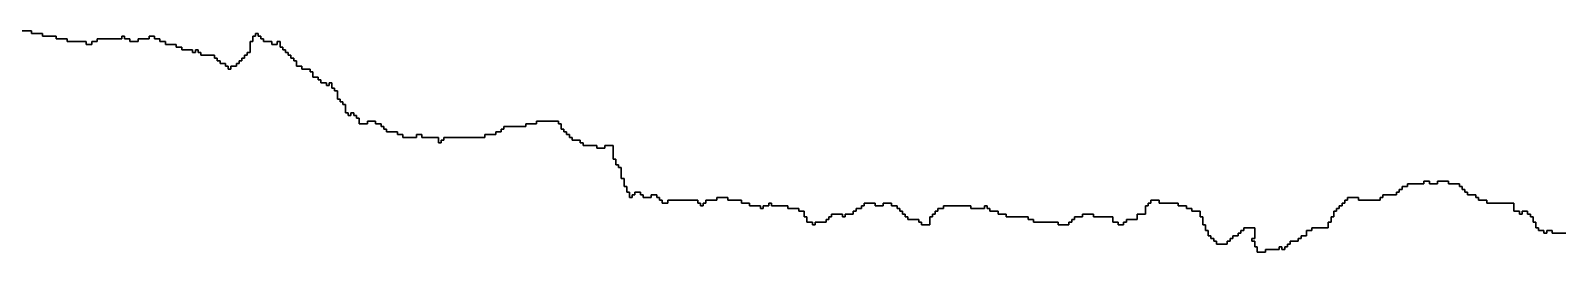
# Model space of a CAD drawing. Header units: inches. Extents: x -98695 to 376223, y 1122520 to 1501782.
# Drawn here: x 14873 to 32202, y 1294121 to 1296619 of the extents above; entities that cross this region are included whole.
import ezdxf

# ---------------------------------------------------------------- set-up
doc = ezdxf.new("R2010")
doc.units = ezdxf.units.IN
doc.header["$MEASUREMENT"] = 0
doc.layers.add('subs1', color=7, linetype='Continuous', true_color=0xc8dcf7)

msp = doc.modelspace()

# ---------------------------------------------------------------- linework, layer by layer
at = {"layer": 'subs1'}
for points in [[(32219, 1294337, 0), (32065, 1294337, 0), (32065, 1294367, 0), (32003, 1294367, 0), (32003, 1294337, 0), (31972, 1294337, 0), (31972, 1294367, 0), (31911, 1294367, 0), (31911, 1294398, 0), (31880, 1294398, 0), (31880, 1294460, 0), (31849, 1294460, 0), (31849, 1294522, 0), (31818, 1294522, 0), (31818, 1294552, 0), (31787, 1294552, 0), (31787, 1294583, 0), (31726, 1294583, 0), (31726, 1294552, 0), (31695, 1294552, 0), (31695, 1294583, 0), (31633, 1294583, 0), (31633, 1294676, 0), (31325, 1294676, 0), (31325, 1294707, 0), (31232, 1294707, 0), (31232, 1294738, 0), (31201, 1294738, 0), (31201, 1294768, 0), (31109, 1294768, 0), (31109, 1294799, 0), (31078, 1294799, 0), (31078, 1294830, 0), (31047, 1294830, 0), (31047, 1294861, 0), (31016, 1294861, 0), (31016, 1294892, 0), (30893, 1294892, 0), (30893, 1294923, 0), (30769, 1294923, 0), (30769, 1294892, 0), (30677, 1294892, 0), (30677, 1294923, 0), (30615, 1294923, 0), (30615, 1294892, 0), (30430, 1294892, 0), (30430, 1294861, 0), (30368, 1294861, 0), (30368, 1294830, 0), (30337, 1294830, 0), (30337, 1294799, 0), (30307, 1294799, 0), (30307, 1294768, 0), (30152, 1294768, 0), (30152, 1294738, 0), (30122, 1294738, 0), (30122, 1294707, 0), (29875, 1294707, 0), (29875, 1294738, 0), (29751, 1294738, 0), (29751, 1294707, 0), (29721, 1294707, 0), (29721, 1294676, 0), (29690, 1294676, 0), (29690, 1294645, 0), (29659, 1294645, 0), (29659, 1294614, 0), (29628, 1294614, 0), (29628, 1294583, 0), (29597, 1294583, 0), (29597, 1294522, 0), (29566, 1294522, 0), (29566, 1294460, 0), (29535, 1294460, 0), (29535, 1294398, 0), (29350, 1294398, 0), (29350, 1294367, 0), (29289, 1294367, 0), (29289, 1294306, 0), (29227, 1294306, 0), (29227, 1294275, 0), (29196, 1294275, 0), (29196, 1294244, 0), (29104, 1294244, 0), (29104, 1294213, 0), (29073, 1294213, 0), (29073, 1294182, 0), (29042, 1294182, 0), (29042, 1294151, 0), (29011, 1294151, 0), (29011, 1294182, 0), (28980, 1294182, 0), (28980, 1294151, 0), (28826, 1294151, 0), (28826, 1294121, 0), (28733, 1294121, 0), (28733, 1294182, 0), (28703, 1294182, 0), (28703, 1294244, 0), (28672, 1294244, 0), (28672, 1294275, 0), (28703, 1294275, 0), (28703, 1294398, 0), (28579, 1294398, 0), (28579, 1294367, 0), (28548, 1294367, 0), (28548, 1294337, 0), (28518, 1294337, 0), (28518, 1294306, 0), (28456, 1294306, 0), (28456, 1294275, 0), (28425, 1294275, 0), (28425, 1294244, 0), (28394, 1294244, 0), (28394, 1294213, 0), (28271, 1294213, 0), (28271, 1294244, 0), (28240, 1294244, 0), (28240, 1294275, 0), (28209, 1294275, 0), (28209, 1294306, 0), (28178, 1294306, 0), (28178, 1294367, 0), (28147, 1294367, 0), (28147, 1294429, 0), (28117, 1294429, 0), (28117, 1294522, 0), (28086, 1294522, 0), (28086, 1294583, 0), (27993, 1294583, 0), (27993, 1294614, 0), (27931, 1294614, 0), (27931, 1294645, 0), (27839, 1294645, 0), (27839, 1294676, 0), (27623, 1294676, 0), (27623, 1294707, 0), (27530, 1294707, 0), (27530, 1294676, 0), (27500, 1294676, 0), (27500, 1294645, 0), (27469, 1294645, 0), (27469, 1294552, 0), (27376, 1294552, 0), (27376, 1294491, 0), (27253, 1294491, 0), (27253, 1294460, 0), (27222, 1294460, 0), (27222, 1294429, 0), (27160, 1294429, 0), (27160, 1294460, 0), (27099, 1294460, 0), (27099, 1294522, 0), (26883, 1294522, 0), (26883, 1294552, 0), (26759, 1294552, 0), (26759, 1294522, 0), (26667, 1294522, 0), (26667, 1294491, 0), (26636, 1294491, 0), (26636, 1294460, 0), (26605, 1294460, 0), (26605, 1294429, 0), (26482, 1294429, 0), (26482, 1294460, 0), (26204, 1294460, 0), (26204, 1294491, 0), (26142, 1294491, 0), (26142, 1294522, 0), (25896, 1294522, 0), (25896, 1294552, 0), (25803, 1294552, 0), (25803, 1294583, 0), (25710, 1294583, 0), (25710, 1294614, 0), (25680, 1294614, 0), (25680, 1294645, 0), (25649, 1294645, 0), (25649, 1294614, 0), (25495, 1294614, 0), (25495, 1294645, 0), (25186, 1294645, 0), (25186, 1294614, 0), (25124, 1294614, 0), (25124, 1294583, 0), (25094, 1294583, 0), (25094, 1294552, 0), (25063, 1294552, 0), (25063, 1294522, 0), (25032, 1294522, 0), (25032, 1294429, 0), (24939, 1294429, 0), (24939, 1294460, 0), (24908, 1294460, 0), (24908, 1294491, 0), (24785, 1294491, 0), (24785, 1294522, 0), (24754, 1294522, 0), (24754, 1294552, 0), (24723, 1294552, 0), (24723, 1294583, 0), (24693, 1294583, 0), (24693, 1294614, 0), (24662, 1294614, 0), (24662, 1294645, 0), (24600, 1294645, 0), (24600, 1294676, 0), (24507, 1294676, 0), (24507, 1294645, 0), (24415, 1294645, 0), (24415, 1294676, 0), (24292, 1294676, 0), (24292, 1294645, 0), (24261, 1294645, 0), (24261, 1294614, 0), (24199, 1294614, 0), (24199, 1294583, 0), (24168, 1294583, 0), (24168, 1294552, 0), (24076, 1294552, 0), (24076, 1294522, 0), (24045, 1294522, 0), (24045, 1294552, 0), (23921, 1294552, 0), (23921, 1294522, 0), (23891, 1294522, 0), (23891, 1294491, 0), (23860, 1294491, 0), (23860, 1294460, 0), (23736, 1294460, 0), (23736, 1294429, 0), (23705, 1294429, 0), (23705, 1294460, 0), (23644, 1294460, 0), (23644, 1294522, 0), (23613, 1294522, 0), (23613, 1294583, 0), (23551, 1294583, 0), (23551, 1294614, 0), (23428, 1294614, 0), (23428, 1294645, 0), (23243, 1294645, 0), (23243, 1294676, 0), (23212, 1294676, 0), (23212, 1294645, 0), (23150, 1294645, 0), (23150, 1294614, 0), (23119, 1294614, 0), (23119, 1294645, 0), (22996, 1294645, 0), (22996, 1294676, 0), (22903, 1294676, 0), (22903, 1294707, 0), (22749, 1294707, 0), (22749, 1294738, 0), (22626, 1294738, 0), (22626, 1294707, 0), (22502, 1294707, 0), (22502, 1294676, 0), (22472, 1294676, 0), (22472, 1294645, 0), (22441, 1294645, 0), (22441, 1294676, 0), (22410, 1294676, 0), (22410, 1294707, 0), (22071, 1294707, 0), (22071, 1294676, 0), (22009, 1294676, 0), (22009, 1294707, 0), (21978, 1294707, 0), (21978, 1294738, 0), (21947, 1294738, 0), (21947, 1294768, 0), (21885, 1294768, 0), (21885, 1294738, 0), (21793, 1294738, 0), (21793, 1294768, 0), (21762, 1294768, 0), (21762, 1294799, 0), (21700, 1294799, 0), (21700, 1294768, 0), (21670, 1294768, 0), (21670, 1294738, 0), (21639, 1294738, 0), (21639, 1294799, 0), (21608, 1294799, 0), (21608, 1294861, 0), (21577, 1294861, 0), (21577, 1294953, 0), (21546, 1294953, 0), (21546, 1295077, 0), (21515, 1295077, 0), (21515, 1295108, 0), (21484, 1295108, 0), (21484, 1295169, 0), (21454, 1295169, 0), (21454, 1295324, 0), (21361, 1295324, 0), (21361, 1295293, 0), (21269, 1295293, 0), (21269, 1295324, 0), (21114, 1295324, 0), (21114, 1295354, 0), (21083, 1295354, 0), (21083, 1295385, 0), (20991, 1295385, 0), (20991, 1295416, 0), (20960, 1295416, 0), (20960, 1295447, 0), (20929, 1295447, 0), (20929, 1295478, 0), (20898, 1295478, 0), (20898, 1295509, 0), (20868, 1295509, 0), (20868, 1295570, 0), (20837, 1295570, 0), (20837, 1295601, 0), (20590, 1295601, 0), (20590, 1295570, 0), (20467, 1295570, 0), (20467, 1295540, 0), (20220, 1295540, 0), (20220, 1295509, 0), (20189, 1295509, 0), (20189, 1295478, 0), (20127, 1295478, 0), (20127, 1295447, 0), (20004, 1295447, 0), (20004, 1295416, 0), (19541, 1295416, 0), (19541, 1295385, 0), (19510, 1295385, 0), (19510, 1295354, 0), (19479, 1295354, 0), (19479, 1295416, 0), (19294, 1295416, 0), (19294, 1295447, 0), (19233, 1295447, 0), (19233, 1295416, 0), (19078, 1295416, 0), (19078, 1295447, 0), (19017, 1295447, 0), (19017, 1295478, 0), (18893, 1295478, 0), (18893, 1295509, 0), (18862, 1295509, 0), (18862, 1295540, 0), (18832, 1295540, 0), (18832, 1295570, 0), (18770, 1295570, 0), (18770, 1295601, 0), (18677, 1295601, 0), (18677, 1295570, 0), (18585, 1295570, 0), (18585, 1295632, 0), (18554, 1295632, 0), (18554, 1295663, 0), (18523, 1295663, 0), (18523, 1295694, 0), (18492, 1295694, 0), (18492, 1295663, 0), (18461, 1295663, 0), (18461, 1295694, 0), (18431, 1295694, 0), (18431, 1295786, 0), (18400, 1295786, 0), (18400, 1295817, 0), (18369, 1295817, 0), (18369, 1295848, 0), (18338, 1295848, 0), (18338, 1295941, 0), (18307, 1295941, 0), (18307, 1295971, 0), (18276, 1295971, 0), (18276, 1296033, 0), (18246, 1296033, 0), (18246, 1296002, 0), (18215, 1296002, 0), (18215, 1296033, 0), (18153, 1296033, 0), (18153, 1296064, 0), (18122, 1296064, 0), (18122, 1296095, 0), (18060, 1296095, 0), (18060, 1296157, 0), (18030, 1296157, 0), (18030, 1296187, 0), (17937, 1296187, 0), (17937, 1296218, 0), (17875, 1296218, 0), (17875, 1296280, 0), (17845, 1296280, 0), (17845, 1296311, 0), (17814, 1296311, 0), (17814, 1296342, 0), (17783, 1296342, 0), (17783, 1296372, 0), (17752, 1296372, 0), (17752, 1296403, 0), (17721, 1296403, 0), (17721, 1296434, 0), (17690, 1296434, 0), (17690, 1296496, 0), (17659, 1296496, 0), (17659, 1296465, 0), (17598, 1296465, 0), (17598, 1296496, 0), (17505, 1296496, 0), (17505, 1296527, 0), (17474, 1296527, 0), (17474, 1296558, 0), (17444, 1296558, 0), (17444, 1296588, 0), (17413, 1296588, 0), (17413, 1296558, 0), (17382, 1296558, 0), (17382, 1296496, 0), (17351, 1296496, 0), (17351, 1296372, 0), (17320, 1296372, 0), (17320, 1296342, 0), (17289, 1296342, 0), (17289, 1296311, 0), (17258, 1296311, 0), (17258, 1296280, 0), (17228, 1296280, 0), (17228, 1296249, 0), (17197, 1296249, 0), (17197, 1296218, 0), (17135, 1296218, 0), (17135, 1296187, 0), (17104, 1296187, 0), (17104, 1296218, 0), (17073, 1296218, 0), (17073, 1296249, 0), (17012, 1296249, 0), (17012, 1296280, 0), (16981, 1296280, 0), (16981, 1296311, 0), (16950, 1296311, 0), (16950, 1296342, 0), (16796, 1296342, 0), (16796, 1296372, 0), (16765, 1296372, 0), (16765, 1296403, 0), (16734, 1296403, 0), (16734, 1296372, 0), (16703, 1296372, 0), (16703, 1296403, 0), (16580, 1296403, 0), (16580, 1296434, 0), (16518, 1296434, 0), (16518, 1296465, 0), (16395, 1296465, 0), (16395, 1296496, 0), (16333, 1296496, 0), (16333, 1296527, 0), (16271, 1296527, 0), (16271, 1296558, 0), (16210, 1296558, 0), (16210, 1296527, 0), (16086, 1296527, 0), (16086, 1296496, 0), (15994, 1296496, 0), (15994, 1296527, 0), (15932, 1296527, 0), (15932, 1296558, 0), (15901, 1296558, 0), (15901, 1296527, 0), (15624, 1296527, 0), (15624, 1296496, 0), (15562, 1296496, 0), (15562, 1296465, 0), (15500, 1296465, 0), (15500, 1296496, 0), (15284, 1296496, 0), (15284, 1296527, 0), (15161, 1296527, 0), (15161, 1296558, 0), (15007, 1296558, 0), (15007, 1296588, 0), (14883, 1296588, 0), (14883, 1296619, 0), (14451, 1296619, 0)], [(14451, 1296619, 0), (14883, 1296619, 0), (14883, 1296588, 0), (15007, 1296588, 0), (15007, 1296558, 0), (15161, 1296558, 0), (15161, 1296527, 0), (15284, 1296527, 0), (15284, 1296496, 0), (15500, 1296496, 0), (15500, 1296465, 0), (15562, 1296465, 0), (15562, 1296496, 0), (15624, 1296496, 0), (15624, 1296527, 0), (15901, 1296527, 0), (15901, 1296558, 0), (15932, 1296558, 0), (15932, 1296527, 0), (15994, 1296527, 0), (15994, 1296496, 0), (16086, 1296496, 0), (16086, 1296527, 0), (16210, 1296527, 0), (16210, 1296558, 0), (16271, 1296558, 0), (16271, 1296527, 0), (16333, 1296527, 0), (16333, 1296496, 0), (16395, 1296496, 0), (16395, 1296465, 0), (16518, 1296465, 0), (16518, 1296434, 0), (16580, 1296434, 0), (16580, 1296403, 0), (16703, 1296403, 0), (16703, 1296372, 0), (16734, 1296372, 0), (16734, 1296403, 0), (16765, 1296403, 0), (16765, 1296372, 0), (16796, 1296372, 0), (16796, 1296342, 0), (16950, 1296342, 0), (16950, 1296311, 0), (16981, 1296311, 0), (16981, 1296280, 0), (17012, 1296280, 0), (17012, 1296249, 0), (17073, 1296249, 0), (17073, 1296218, 0), (17104, 1296218, 0), (17104, 1296187, 0), (17135, 1296187, 0), (17135, 1296218, 0), (17197, 1296218, 0), (17197, 1296249, 0), (17228, 1296249, 0), (17228, 1296280, 0), (17258, 1296280, 0), (17258, 1296311, 0), (17289, 1296311, 0), (17289, 1296342, 0), (17320, 1296342, 0), (17320, 1296372, 0), (17351, 1296372, 0), (17351, 1296496, 0), (17382, 1296496, 0), (17382, 1296558, 0), (17413, 1296558, 0), (17413, 1296588, 0), (17444, 1296588, 0), (17444, 1296558, 0), (17474, 1296558, 0), (17474, 1296527, 0), (17505, 1296527, 0), (17505, 1296496, 0), (17598, 1296496, 0), (17598, 1296465, 0), (17659, 1296465, 0), (17659, 1296496, 0), (17690, 1296496, 0), (17690, 1296434, 0), (17721, 1296434, 0), (17721, 1296403, 0), (17752, 1296403, 0), (17752, 1296372, 0), (17783, 1296372, 0), (17783, 1296342, 0), (17814, 1296342, 0), (17814, 1296311, 0), (17845, 1296311, 0), (17845, 1296280, 0), (17875, 1296280, 0), (17875, 1296218, 0), (17937, 1296218, 0), (17937, 1296187, 0), (18030, 1296187, 0), (18030, 1296157, 0), (18060, 1296157, 0), (18060, 1296095, 0), (18122, 1296095, 0), (18122, 1296064, 0), (18153, 1296064, 0), (18153, 1296033, 0), (18215, 1296033, 0), (18215, 1296002, 0), (18246, 1296002, 0), (18246, 1296033, 0), (18276, 1296033, 0), (18276, 1295971, 0), (18307, 1295971, 0), (18307, 1295941, 0), (18338, 1295941, 0), (18338, 1295848, 0), (18369, 1295848, 0), (18369, 1295817, 0), (18400, 1295817, 0), (18400, 1295786, 0), (18431, 1295786, 0), (18431, 1295694, 0), (18461, 1295694, 0), (18461, 1295663, 0), (18492, 1295663, 0), (18492, 1295694, 0), (18523, 1295694, 0), (18523, 1295663, 0), (18554, 1295663, 0), (18554, 1295632, 0), (18585, 1295632, 0), (18585, 1295570, 0), (18677, 1295570, 0), (18677, 1295601, 0), (18770, 1295601, 0), (18770, 1295570, 0), (18832, 1295570, 0), (18832, 1295540, 0), (18862, 1295540, 0), (18862, 1295509, 0), (18893, 1295509, 0), (18893, 1295478, 0), (19017, 1295478, 0), (19017, 1295447, 0), (19078, 1295447, 0), (19078, 1295416, 0), (19233, 1295416, 0), (19233, 1295447, 0), (19294, 1295447, 0), (19294, 1295416, 0), (19479, 1295416, 0), (19479, 1295354, 0), (19510, 1295354, 0), (19510, 1295385, 0), (19541, 1295385, 0), (19541, 1295416, 0), (20004, 1295416, 0), (20004, 1295447, 0), (20127, 1295447, 0), (20127, 1295478, 0), (20189, 1295478, 0), (20189, 1295509, 0), (20220, 1295509, 0), (20220, 1295540, 0), (20467, 1295540, 0), (20467, 1295570, 0), (20590, 1295570, 0), (20590, 1295601, 0), (20837, 1295601, 0), (20837, 1295570, 0), (20868, 1295570, 0), (20868, 1295509, 0), (20898, 1295509, 0), (20898, 1295478, 0), (20929, 1295478, 0), (20929, 1295447, 0), (20960, 1295447, 0), (20960, 1295416, 0), (20991, 1295416, 0), (20991, 1295385, 0), (21083, 1295385, 0), (21083, 1295354, 0), (21114, 1295354, 0), (21114, 1295324, 0), (21269, 1295324, 0), (21269, 1295293, 0), (21361, 1295293, 0), (21361, 1295324, 0), (21454, 1295324, 0), (21454, 1295169, 0), (21484, 1295169, 0), (21484, 1295108, 0), (21515, 1295108, 0), (21515, 1295077, 0), (21546, 1295077, 0), (21546, 1294953, 0), (21577, 1294953, 0), (21577, 1294861, 0), (21608, 1294861, 0), (21608, 1294799, 0), (21639, 1294799, 0), (21639, 1294738, 0), (21670, 1294738, 0), (21670, 1294768, 0), (21700, 1294768, 0), (21700, 1294799, 0), (21762, 1294799, 0), (21762, 1294768, 0), (21793, 1294768, 0), (21793, 1294738, 0), (21885, 1294738, 0), (21885, 1294768, 0), (21947, 1294768, 0), (21947, 1294738, 0), (21978, 1294738, 0), (21978, 1294707, 0), (22009, 1294707, 0), (22009, 1294676, 0), (22071, 1294676, 0), (22071, 1294707, 0), (22410, 1294707, 0), (22410, 1294676, 0), (22441, 1294676, 0), (22441, 1294645, 0), (22472, 1294645, 0), (22472, 1294676, 0), (22502, 1294676, 0), (22502, 1294707, 0), (22626, 1294707, 0), (22626, 1294738, 0), (22749, 1294738, 0), (22749, 1294707, 0), (22903, 1294707, 0), (22903, 1294676, 0), (22996, 1294676, 0), (22996, 1294645, 0), (23119, 1294645, 0), (23119, 1294614, 0), (23150, 1294614, 0), (23150, 1294645, 0), (23212, 1294645, 0), (23212, 1294676, 0), (23243, 1294676, 0), (23243, 1294645, 0), (23428, 1294645, 0), (23428, 1294614, 0), (23551, 1294614, 0), (23551, 1294583, 0), (23613, 1294583, 0), (23613, 1294522, 0), (23644, 1294522, 0), (23644, 1294460, 0), (23705, 1294460, 0), (23705, 1294429, 0), (23736, 1294429, 0), (23736, 1294460, 0), (23860, 1294460, 0), (23860, 1294491, 0), (23891, 1294491, 0), (23891, 1294522, 0), (23921, 1294522, 0), (23921, 1294552, 0), (24045, 1294552, 0), (24045, 1294522, 0), (24076, 1294522, 0), (24076, 1294552, 0), (24168, 1294552, 0), (24168, 1294583, 0), (24199, 1294583, 0), (24199, 1294614, 0), (24261, 1294614, 0), (24261, 1294645, 0), (24292, 1294645, 0), (24292, 1294676, 0), (24415, 1294676, 0), (24415, 1294645, 0), (24507, 1294645, 0), (24507, 1294676, 0), (24600, 1294676, 0), (24600, 1294645, 0), (24662, 1294645, 0), (24662, 1294614, 0), (24693, 1294614, 0), (24693, 1294583, 0), (24723, 1294583, 0), (24723, 1294552, 0), (24754, 1294552, 0), (24754, 1294522, 0), (24785, 1294522, 0), (24785, 1294491, 0), (24908, 1294491, 0), (24908, 1294460, 0), (24939, 1294460, 0), (24939, 1294429, 0), (25032, 1294429, 0), (25032, 1294522, 0), (25063, 1294522, 0), (25063, 1294552, 0), (25094, 1294552, 0), (25094, 1294583, 0), (25124, 1294583, 0), (25124, 1294614, 0), (25186, 1294614, 0), (25186, 1294645, 0), (25495, 1294645, 0), (25495, 1294614, 0), (25649, 1294614, 0), (25649, 1294645, 0), (25680, 1294645, 0), (25680, 1294614, 0), (25710, 1294614, 0), (25710, 1294583, 0), (25803, 1294583, 0), (25803, 1294552, 0), (25896, 1294552, 0), (25896, 1294522, 0), (26142, 1294522, 0), (26142, 1294491, 0), (26204, 1294491, 0), (26204, 1294460, 0), (26482, 1294460, 0), (26482, 1294429, 0), (26605, 1294429, 0), (26605, 1294460, 0), (26636, 1294460, 0), (26636, 1294491, 0), (26667, 1294491, 0), (26667, 1294522, 0), (26759, 1294522, 0), (26759, 1294552, 0), (26883, 1294552, 0), (26883, 1294522, 0), (27099, 1294522, 0), (27099, 1294460, 0), (27160, 1294460, 0), (27160, 1294429, 0), (27222, 1294429, 0), (27222, 1294460, 0), (27253, 1294460, 0), (27253, 1294491, 0), (27376, 1294491, 0), (27376, 1294552, 0), (27469, 1294552, 0), (27469, 1294645, 0), (27500, 1294645, 0), (27500, 1294676, 0), (27530, 1294676, 0), (27530, 1294707, 0), (27623, 1294707, 0), (27623, 1294676, 0), (27839, 1294676, 0), (27839, 1294645, 0), (27931, 1294645, 0), (27931, 1294614, 0), (27993, 1294614, 0), (27993, 1294583, 0), (28086, 1294583, 0), (28086, 1294522, 0), (28117, 1294522, 0), (28117, 1294429, 0), (28147, 1294429, 0), (28147, 1294367, 0), (28178, 1294367, 0), (28178, 1294306, 0), (28209, 1294306, 0), (28209, 1294275, 0), (28240, 1294275, 0), (28240, 1294244, 0), (28271, 1294244, 0), (28271, 1294213, 0), (28394, 1294213, 0), (28394, 1294244, 0), (28425, 1294244, 0), (28425, 1294275, 0), (28456, 1294275, 0), (28456, 1294306, 0), (28518, 1294306, 0), (28518, 1294337, 0), (28548, 1294337, 0), (28548, 1294367, 0), (28579, 1294367, 0), (28579, 1294398, 0), (28703, 1294398, 0), (28703, 1294275, 0), (28672, 1294275, 0), (28672, 1294244, 0), (28703, 1294244, 0), (28703, 1294182, 0), (28733, 1294182, 0), (28733, 1294121, 0), (28826, 1294121, 0), (28826, 1294151, 0), (28980, 1294151, 0), (28980, 1294182, 0), (29011, 1294182, 0), (29011, 1294151, 0), (29042, 1294151, 0), (29042, 1294182, 0), (29073, 1294182, 0), (29073, 1294213, 0), (29104, 1294213, 0), (29104, 1294244, 0), (29196, 1294244, 0), (29196, 1294275, 0), (29227, 1294275, 0), (29227, 1294306, 0), (29289, 1294306, 0), (29289, 1294367, 0), (29350, 1294367, 0), (29350, 1294398, 0), (29535, 1294398, 0), (29535, 1294460, 0), (29566, 1294460, 0), (29566, 1294522, 0), (29597, 1294522, 0), (29597, 1294583, 0), (29628, 1294583, 0), (29628, 1294614, 0), (29659, 1294614, 0), (29659, 1294645, 0), (29690, 1294645, 0), (29690, 1294676, 0), (29721, 1294676, 0), (29721, 1294707, 0), (29751, 1294707, 0), (29751, 1294738, 0), (29875, 1294738, 0), (29875, 1294707, 0), (30122, 1294707, 0), (30122, 1294738, 0), (30152, 1294738, 0), (30152, 1294768, 0), (30307, 1294768, 0), (30307, 1294799, 0), (30337, 1294799, 0), (30337, 1294830, 0), (30368, 1294830, 0), (30368, 1294861, 0), (30430, 1294861, 0), (30430, 1294892, 0), (30615, 1294892, 0), (30615, 1294923, 0), (30677, 1294923, 0), (30677, 1294892, 0), (30769, 1294892, 0), (30769, 1294923, 0), (30893, 1294923, 0), (30893, 1294892, 0), (31016, 1294892, 0), (31016, 1294861, 0), (31047, 1294861, 0), (31047, 1294830, 0), (31078, 1294830, 0), (31078, 1294799, 0), (31109, 1294799, 0), (31109, 1294768, 0), (31201, 1294768, 0), (31201, 1294738, 0), (31232, 1294738, 0), (31232, 1294707, 0), (31325, 1294707, 0), (31325, 1294676, 0), (31633, 1294676, 0), (31633, 1294583, 0), (31695, 1294583, 0), (31695, 1294552, 0), (31726, 1294552, 0), (31726, 1294583, 0), (31787, 1294583, 0), (31787, 1294552, 0), (31818, 1294552, 0), (31818, 1294522, 0), (31849, 1294522, 0), (31849, 1294460, 0), (31880, 1294460, 0), (31880, 1294398, 0), (31911, 1294398, 0), (31911, 1294367, 0), (31972, 1294367, 0), (31972, 1294337, 0), (32003, 1294337, 0), (32003, 1294367, 0), (32065, 1294367, 0), (32065, 1294337, 0), (32219, 1294337, 0)]]:
    msp.add_polyline3d(points, dxfattribs=at)

doc.saveas('drawing.dxf')
